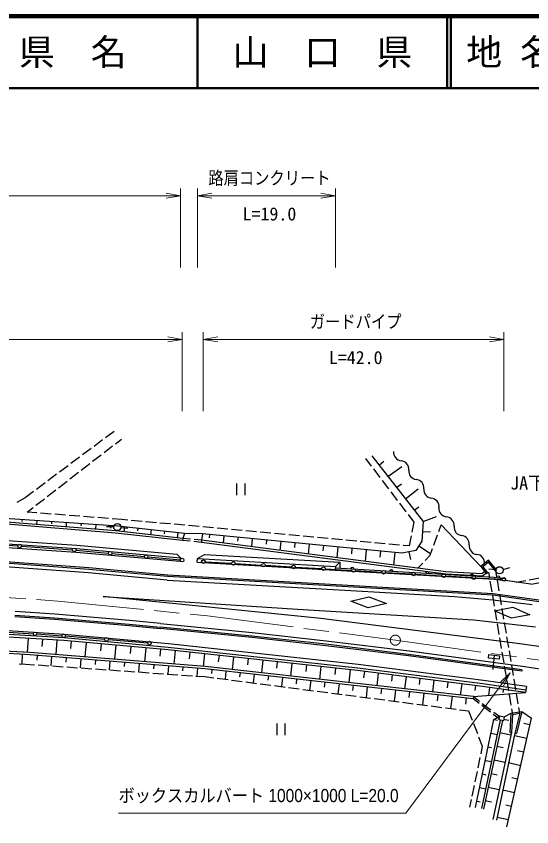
# Model space of a CAD drawing. Units: millimetres, scale not verified. Extents: x 40000 to 680000, y 20000 to 380000.
# Drawn here: x 307762 to 379506, y 267115 to 380000 of the extents above; entities that cross this region are included whole.
import ezdxf
from ezdxf.enums import TextEntityAlignment as Align

# ---------------------------------------------------------------- set-up
doc = ezdxf.new("R2010")
doc.units = ezdxf.units.MM
doc.header["$LTSCALE"] = 1000
doc.linetypes.add('CHAIN', pattern=[18.5, 12, -1.5, 3.5, -1.5])
for name, color, linetype, lineweight in [('M-BGD', 7, 'Continuous', 25), ('M-BMK', 2, 'CHAIN', 13), ('M-STR-HTXT', 7, 'Continuous', 13), ('M-STR-STRC', 7, 'Continuous', 25), ('M-TTL', 2, 'Continuous', 140), ('M-TTL-LINE', 7, 'Continuous', 50)]:
    doc.layers.add(name, color=color, linetype=linetype, lineweight=lineweight)
doc.layers.add('M-TTL-TXT', color=7, linetype='Continuous')
doc.styles.add('ＭＳ ゴシック', font='')
doc.styles.add('ＭＳ Ｐゴシック', font='')
doc.styles.get('ＭＳ ゴシック').set_extended_font_data('MS Gothic')
doc.styles.get('ＭＳ Ｐゴシック').set_extended_font_data('MS PGothic')

# ---------------------------------------------------------------- blocks, each defined once
blk = doc.blocks.new('open_arrow')
at = {"color": 0, "linetype": 'Continuous', "lineweight": -2}
blk.add_lwpolyline([(7.5, 1.25), (0, 0), (7.5, -1.25)], dxfattribs=at)

msp = doc.modelspace()

# ---------------------------------------------------------------- linework, layer by layer
at = {"layer": 'M-BGD'}
for p, q in [((321376, 322183), (320188, 321295)), ((319787, 320996), (318586, 320098)), ((321562, 320462), (322397, 321110)), ((318186, 319798), (316984, 318900)), ((319981, 319237), (321166, 320156)), ((316584, 318601), (315382, 317703)), ((318400, 318012), (319585, 318931)), ((356359, 318402), (357158, 317353)), ((357251, 318765), (364375, 309635)), ((314982, 317403), (313780, 316505)), ((316819, 316787), (318005, 317706)), ((358250, 317486), (358922, 318011)), ((359475, 315916), (361407, 317311)), ((313380, 316206), (312179, 315308)), ((315238, 315562), (316424, 316481)), ((357461, 316955), (358369, 315761)), ((311778, 315008), (310577, 314110)), ((313657, 314337), (314843, 315256)), ((358671, 315363), (359580, 314169)), ((312076, 313112), (313262, 314031)), ((338416, 314916), (338416, 313316)), ((339616, 313316), (339616, 314916)), ((360700, 314345), (361372, 314870)), ((361925, 312775), (363693, 314160)), ((308988, 312923), (307852, 312264)), ((310176, 313811), (308988, 312923)), ((310495, 311887), (311681, 312805)), ((359882, 313771), (360791, 312577)), ((309264, 310933), (310100, 311580)), ((361093, 312179), (362002, 310986)), ((363150, 311205), (363772, 311691)), ((310633, 310826), (309264, 310933)), ((312627, 310672), (311131, 310788)), ((314621, 310517), (313125, 310633)), ((316615, 310362), (315119, 310478)), ((362304, 310588), (363103, 309538)), ((321911, 308983), (305506, 310097)), ((321629, 308319), (305851, 309597)), ((308582, 309888), (308565, 309633)), ((310633, 309749), (310596, 309213)), ((312683, 309610), (312664, 309328)), ((314734, 309470), (314694, 308881)), ((316784, 309331), (316763, 309023)), ((318609, 310208), (317113, 310324)), ((320603, 310053), (319107, 310169)), ((322470, 309908), (321101, 310014)), ((323278, 309833), (322470, 309908)), ((325270, 309650), (323776, 309788)), ((327261, 309466), (325768, 309604)), ((329253, 309283), (327759, 309420)), ((363103, 309538), (362814, 308127)), ((364375, 309635), (364194, 306885)), ((364375, 309635), (366268, 310336)), ((321600, 308021), (305832, 309298)), ((318835, 309192), (318791, 308549)), ((321325, 308871), (320325, 308899)), ((320885, 309053), (320863, 308718)), ((330947, 307279), (321629, 308319)), ((331163, 307963), (321911, 308983)), ((322321, 308801), (323315, 308689)), ((322836, 308881), (322760, 308193)), ((324686, 308677), (324648, 308332)), ((326537, 308473), (326460, 307780)), ((328387, 308269), (328349, 307921)), ((331244, 309099), (329751, 309237)), ((333236, 308916), (331742, 309053)), ((335228, 308732), (333734, 308870)), ((337219, 308549), (335725, 308686)), ((339211, 308365), (337717, 308503)), ((341202, 308182), (339709, 308319)), ((364285, 308260), (365399, 308186)), ((366554, 308221), (366895, 309149)), ((366895, 309149), (372408, 303347)), ((301238, 307328), (316202, 306319)), ((330914, 306981), (321600, 308021)), ((330237, 308065), (330160, 307367)), ((330947, 307279), (330914, 306981)), ((331163, 307963), (330947, 307279)), ((332008, 307173), (330947, 307279)), ((333669, 307920), (331163, 307963)), ((333567, 307018), (332506, 307124)), ((333669, 307920), (333567, 307018)), ((361421, 305224), (333669, 307920)), ((334660, 307824), (334615, 307356)), ((336643, 307631), (336546, 306632)), ((338625, 307438), (338573, 306907)), ((340607, 307246), (340498, 306120)), ((343194, 307998), (341700, 308136)), ((342590, 307053), (342532, 306458)), ((345185, 307814), (343692, 307952)), ((347177, 307631), (345683, 307769)), ((349168, 307447), (347675, 307585)), ((351160, 307264), (349666, 307401)), ((353152, 307080), (351658, 307218)), ((362713, 307637), (362424, 306226)), ((365862, 306344), (366381, 307752)), ((301184, 306379), (316127, 305372)), ((301213, 306879), (316166, 305870)), ((316202, 306319), (330108, 305081)), ((331979, 306875), (330918, 306981)), ((333537, 306719), (332476, 306825)), ((333567, 307018), (333528, 306720)), ((367526, 302314), (333528, 306720)), ((367554, 302613), (333567, 307018)), ((344572, 306861), (344450, 305607)), ((346554, 306668), (346490, 306010)), ((348537, 306476), (348402, 305095)), ((350519, 306283), (350449, 305561)), ((352501, 306090), (352355, 304583)), ((355143, 306897), (353650, 307034)), ((357135, 306713), (355641, 306851)), ((359126, 306530), (357633, 306667)), ((361118, 306346), (359624, 306484)), ((362424, 306226), (361616, 306300)), ((364194, 306885), (363367, 305603)), ((363780, 306244), (365432, 305177)), ((316127, 305372), (330597, 304084)), ((316166, 305870), (330642, 304582)), ((330642, 304582), (330108, 305081)), ((332993, 304465), (333977, 305055)), ((333977, 305055), (352798, 303946)), ((354483, 305898), (354407, 305112)), ((356466, 305705), (356307, 304071)), ((358448, 305513), (358365, 304663)), ((360430, 305320), (360259, 303558)), ((363367, 305603), (361421, 305224)), ((362394, 305413), (362607, 304320)), ((364675, 304216), (365348, 304947)), ((365348, 304947), (365689, 305875)), ((317849, 302957), (305607, 303859)), ((317866, 303157), (305620, 304058)), ((330597, 304084), (330642, 304582)), ((332965, 303966), (332993, 304465)), ((332965, 303966), (352145, 302859)), ((332993, 304465), (352174, 303359)), ((352174, 303359), (352798, 303946)), ((352798, 303946), (352792, 303123)), ((363663, 303117), (364336, 303848)), ((373500, 304246), (372411, 303346)), ((373471, 303963), (372691, 303318)), ((374445, 302760), (373471, 303963)), ((374600, 302886), (373500, 304246)), ((328833, 301956), (317849, 302957)), ((328851, 302155), (317866, 303157)), ((352174, 303359), (352145, 302859)), ((352145, 302859), (374254, 301600)), ((352162, 303159), (374282, 301899)), ((372552, 302344), (367554, 302613)), ((372411, 303346), (373206, 302363)), ((373127, 302779), (372552, 302344)), ((373315, 302545), (372646, 302039)), ((372691, 303318), (373361, 302489)), ((373472, 302589), (373605, 301803)), ((374523, 302892), (373529, 303004)), ((374600, 302886), (374445, 302760)), ((374458, 302756), (374592, 301966)), ((375504, 302961), (376472, 303211)), ((374090, 299375), (328839, 301956)), ((374110, 299575), (328851, 302155)), ((372646, 302039), (367526, 302314)), ((373206, 302363), (373361, 302489)), ((374254, 301600), (375805, 301403)), ((374282, 301899), (375843, 301700)), ((374675, 301473), (374924, 299994)), ((375843, 301700), (375805, 301403)), ((379380, 300900), (375805, 301403)), ((377338, 301187), (378656, 301428)), ((379148, 301518), (380624, 301788)), ((373688, 301310), (373938, 299831)), ((379380, 300900), (380727, 301146)), ((374021, 299338), (374270, 297858)), ((396095, 296244), (374090, 299375)), ((396121, 296442), (374110, 299575)), ((375007, 299501), (375257, 298022)), ((374353, 297365), (374603, 295886)), ((375340, 297529), (375589, 296050)), ((307558, 296389), (313095, 296008)), ((307571, 296589), (313110, 296207)), ((313095, 296008), (323473, 295133)), ((313110, 296207), (323492, 295332)), ((314453, 293907), (302514, 294649)), ((323473, 295133), (327777, 294712)), ((323492, 295332), (327796, 294912)), ((340528, 293468), (327777, 294712)), ((340549, 293667), (327796, 294912)), ((374686, 295393), (374935, 293914)), ((375673, 295557), (375922, 294077)), ((314388, 293059), (302467, 293800)), ((314415, 293408), (302486, 294149)), ((328968, 292597), (314453, 293907)), ((350854, 292526), (340549, 293667)), ((376005, 293584), (376255, 292105)), ((309421, 293368), (309299, 291397)), ((311408, 293245), (311346, 292246)), ((313395, 293121), (313269, 291090)), ((328884, 291752), (314388, 293059)), ((328918, 292100), (314415, 293408)), ((315424, 292966), (315332, 291949)), ((317495, 292779), (317313, 290767)), ((319565, 292592), (319476, 291597)), ((321636, 292405), (321458, 290437)), ((355344, 289717), (328968, 292597)), ((350831, 292327), (340528, 293468)), ((362357, 291122), (350854, 292526)), ((375019, 293421), (375268, 291942)), ((309648, 291078), (297135, 291747)), ((309668, 291377), (297144, 292047)), ((334034, 289433), (309668, 291377)), ((323707, 292219), (323619, 291245)), ((325778, 292032), (325604, 290106)), ((327848, 291845), (327762, 290893)), ((355244, 288872), (328884, 291752)), ((355285, 289220), (328918, 292100)), ((329898, 291641), (329694, 289780)), ((331925, 291419), (331827, 290518)), ((362332, 290923), (350831, 292327)), ((375351, 291449), (375601, 289970)), ((376338, 291612), (376587, 290133)), ((308606, 291134), (308535, 289809)), ((334006, 289135), (309648, 291078)), ((310663, 290997), (310610, 290335)), ((312693, 290835), (312589, 289531)), ((314723, 290673), (314672, 290031)), ((316753, 290511), (316652, 289245)), ((318782, 290349), (318733, 289726)), ((320812, 290187), (320714, 288959)), ((333953, 291198), (333763, 289455)), ((335981, 290976), (335886, 290106)), ((338008, 290755), (337818, 289009)), ((340036, 290533), (339940, 289657)), ((342064, 290312), (341872, 288553)), ((378102, 288776), (362332, 290923)), ((378129, 288974), (362357, 291122)), ((373490, 290598), (373543, 291095)), ((374982, 290440), (373490, 290598)), ((373543, 291095), (375034, 290937)), ((374289, 291016), (374077, 289027)), ((375034, 290937), (374982, 290440)), ((308172, 289829), (309076, 289778)), ((309076, 289778), (310325, 289690)), ((310824, 289655), (312320, 289550)), ((312819, 289515), (314315, 289409)), ((314814, 289374), (316310, 289269)), ((316809, 289234), (318305, 289129)), ((318804, 289094), (320300, 288988)), ((322842, 290025), (322794, 289421)), ((324872, 289863), (324777, 288673)), ((326902, 289702), (326855, 289116)), ((328931, 289540), (328839, 288388)), ((330961, 289378), (330916, 288811)), ((332991, 289216), (332902, 288102)), ((371353, 284940), (334006, 289135)), ((371387, 285238), (334034, 289433)), ((334989, 289024), (334926, 288469)), ((344091, 290091), (343995, 289208)), ((346119, 289869), (345926, 288098)), ((348147, 289648), (348050, 288759)), ((350174, 289426), (349980, 287643)), ((352202, 289205), (352104, 288310)), ((372703, 287001), (355285, 289220)), ((372770, 287497), (355344, 289717)), ((375684, 289477), (375933, 287998)), ((376670, 289640), (376920, 288161)), ((320799, 288953), (322295, 288848)), ((322794, 288813), (324290, 288708)), ((324789, 288673), (326285, 288567)), ((326784, 288532), (328280, 288427)), ((328779, 288392), (330275, 288287)), ((330774, 288251), (332271, 288146)), ((332769, 288111), (334018, 288023)), ((334018, 288023), (335251, 287863)), ((336954, 288804), (336826, 287659)), ((338920, 288583), (338854, 287994)), ((340886, 288362), (340749, 287150)), ((342851, 288141), (342781, 287518)), ((344817, 287921), (344673, 286641)), ((354230, 288983), (354034, 287187)), ((372657, 286654), (355244, 288872)), ((356211, 288749), (356098, 287859)), ((358146, 288503), (357923, 286751)), ((360081, 288256), (359971, 287395)), ((362015, 288010), (361799, 286315)), ((378129, 288974), (378102, 288776)), ((335747, 287799), (337235, 287606)), ((337731, 287541), (339218, 287348)), ((339714, 287284), (341202, 287091)), ((341697, 287027), (343185, 286834)), ((343681, 286769), (345168, 286576)), ((346783, 287700), (346709, 287043)), ((348748, 287479), (348597, 286132)), ((350714, 287258), (350636, 286568)), ((352680, 287038), (352521, 285622)), ((354645, 286817), (354564, 286092)), ((363950, 287763), (363844, 286930)), ((365885, 287517), (365676, 285880)), ((367820, 287271), (367717, 286466)), ((369754, 287024), (369553, 285444)), ((371689, 286778), (371600, 286077)), ((378685, 286146), (372703, 287001)), ((378755, 286641), (372770, 287497)), ((376016, 287505), (376266, 286026)), ((377003, 287668), (377252, 286189)), ((345664, 286512), (347152, 286319)), ((347648, 286255), (349135, 286062)), ((349631, 285997), (351118, 285804)), ((351614, 285740), (353102, 285547)), ((356611, 286596), (356444, 285113)), ((358576, 286375), (358491, 285617)), ((360542, 286154), (360368, 284604)), ((362508, 285934), (362419, 285142)), ((364473, 285713), (364292, 284095)), ((371387, 285238), (378635, 285800)), ((378635, 285800), (372657, 286654)), ((373624, 286531), (373480, 285400)), ((375557, 286270), (375499, 285819)), ((377335, 285696), (377585, 284217)), ((378685, 286146), (378635, 285800)), ((378755, 286641), (378685, 286146)), ((353598, 285483), (355085, 285290)), ((355581, 285225), (357069, 285032)), ((357564, 284968), (359052, 284775)), ((359548, 284711), (361035, 284518)), ((366439, 285492), (366346, 284666)), ((368405, 285271), (368215, 283586)), ((370370, 285051), (370274, 284191)), ((371387, 285238), (371353, 284940)), ((372176, 284302), (371353, 284940)), ((371387, 285238), (372220, 284605)), ((376349, 285532), (376598, 284053)), ((361531, 284453), (363019, 284260)), ((363515, 284196), (365002, 284003)), ((365498, 283939), (366985, 283746)), ((367481, 283681), (368969, 283488)), ((369465, 283424), (370698, 283264)), ((373757, 283076), (372571, 283996)), ((372618, 284302), (373812, 283394)), ((376681, 283560), (376814, 282774)), ((377668, 283724), (377801, 282934)), ((370698, 283264), (371203, 281974)), ((374975, 282132), (374152, 282770)), ((374210, 283091), (375043, 282457)), ((374229, 282066), (375068, 282574)), ((374950, 282015), (375068, 282574)), ((375068, 282574), (375666, 282449)), ((375666, 282449), (375548, 281890)), ((375666, 282449), (376631, 282947)), ((376040, 267115), (379459, 282247)), ((376478, 280246), (376631, 282947)), ((376631, 282947), (378108, 283186)), ((376822, 282775), (376677, 280235)), ((376822, 282775), (377844, 282941)), ((377844, 282941), (377166, 280131)), ((378108, 283186), (377361, 280084)), ((378108, 283186), (379459, 282247)), ((344010, 281496), (344010, 279896)), ((345210, 279896), (345210, 281496)), ((371385, 281508), (371931, 280111)), ((371695, 269804), (374229, 282066)), ((375118, 281980), (372500, 269650)), ((375411, 281919), (372793, 269588)), ((374229, 282066), (374726, 281961)), ((375548, 281890), (374950, 282015)), ((375594, 282108), (376310, 281956)), ((379245, 281302), (378393, 281494)), ((373836, 280167), (374694, 279985)), ((376677, 280235), (374096, 268127)), ((377166, 280131), (374585, 268023)), ((375055, 280240), (376608, 279910)), ((376478, 280246), (376677, 280235)), ((377166, 280131), (377361, 280084)), ((372113, 279646), (372618, 278356)), ((378818, 279410), (377096, 279799)), ((372618, 278356), (372396, 277276)), ((373444, 278268), (373920, 278167)), ((374652, 278343), (375504, 278162)), ((378391, 277519), (377541, 277711)), ((372295, 276786), (371992, 275317)), ((373051, 276369), (373889, 276191)), ((374249, 276446), (375799, 276117)), ((377963, 275627), (376287, 276006)), ((371891, 274828), (371589, 273358)), ((372659, 274470), (373115, 274373)), ((373847, 274549), (374701, 274367)), ((377536, 273736), (376709, 273922)), ((371488, 272869), (371186, 271399)), ((372267, 272571), (373083, 272397)), ((373444, 272652), (374991, 272323)), ((377108, 271844), (375478, 272212)), ((371085, 270910), (370862, 269830)), ((371874, 270672), (372309, 270579)), ((373041, 270755), (373893, 270574)), ((376681, 269952), (375877, 270134)), ((376254, 268061), (374669, 268419))]:
    msp.add_line(p, q, dxfattribs=at)
for centre in [(321824, 308857), (375020, 302836)]:
    msp.add_circle(centre, 500, dxfattribs=at)
for centre, radius, start, end in [((361451, 319263), 1177, 173.54479, 264.26701), ((361216, 316921), 1177, 353.54479, 84.26701), ((363555, 316657), 1177, 173.54479, 264.26701), ((363320, 314314), 1177, 353.54479, 84.26701), ((365659, 314050), 1177, 173.54479, 264.26701), ((365424, 311707), 1177, 353.54479, 84.26701), ((367763, 311443), 1177, 173.54479, 264.26701), ((367528, 309100), 1177, 353.54479, 84.26701), ((369867, 308836), 1177, 173.54479, 264.26701), ((369632, 306494), 1177, 353.54479, 84.26701), ((371971, 306229), 1177, 173.54479, 264.26701), ((371736, 303887), 1177, 353.54479, 84.26701), ((354528, 302968), 256, 9.4199, 164.05913), ((359934, 302660), 256, 9.4199, 164.05913), ((364941, 302375), 256, 9.4199, 164.05913), ((371197, 302018), 256, 9.4199, 164.05913), ((374844, 301771), 256, 5.43911, 160.07834)]:
    msp.add_arc(centre, radius, start, end, dxfattribs=at)
at = {"layer": 'M-BMK'}
for points in [[(261065, 300618), (274016, 300741), (292119, 300053), (313536, 298541), (334392, 296480), (360522, 293104)], [(360522, 293104), (388671, 289200), (416223, 285433), (459774, 279500)]]:
    msp.add_lwpolyline(points, dxfattribs=at)
msp.add_circle((360522, 293104), 700, dxfattribs=at)
at = {"layer": 'M-STR-HTXT'}
for p, q in [((330642, 345000), (330642, 356000)), ((332993, 345000), (332993, 356000)), ((352174, 345000), (352174, 356000)), ((247232, 355000), (330642, 355000)), ((332993, 355000), (352174, 355000)), ((330841, 325000), (330841, 336000)), ((333800, 325000), (333800, 336000)), ((375621, 325000), (375621, 336000)), ((249540, 335000), (330841, 335000)), ((333800, 335000), (375621, 335000))]:
    msp.add_line(p, q, dxfattribs=at)
msp.add_lwpolyline([(376503, 288552), (362000, 269000), (322000, 269000)], dxfattribs=at)
at = {"layer": 'M-STR-STRC'}
for p, q in [((300891, 306728), (307980, 306231)), ((308479, 306196), (315567, 305699)), ((316066, 305658), (320580, 305231)), ((321078, 305184), (325593, 304757)), ((326091, 304710), (330605, 304283)), ((334050, 304028), (337733, 303810)), ((338232, 303781), (341915, 303564)), ((317808, 302459), (305575, 303360)), ((342414, 303534), (346097, 303317)), ((346596, 303288), (350279, 303070)), ((350778, 303041), (354461, 302824)), ((354960, 302794), (358643, 302577)), ((359143, 302548), (362826, 302330)), ((328787, 301458), (317808, 302459)), ((328787, 301458), (352719, 300113)), ((363325, 302301), (367008, 302084)), ((367507, 302054), (371190, 301837)), ((371689, 301807), (375372, 301590)), ((350139, 296144), (319871, 299205)), ((319871, 299205), (346894, 297414)), ((352719, 300113), (368769, 299179)), ((368769, 299179), (374095, 298734)), ((354317, 298514), (356848, 299138)), ((356754, 297624), (354317, 298514)), ((359285, 298211), (356754, 297624)), ((356848, 299138), (359285, 298211)), ((374095, 298734), (379553, 298091)), ((313144, 296706), (307602, 297088)), ((346894, 297414), (371455, 295952)), ((374305, 297205), (376867, 297684)), ((376687, 296179), (374305, 297205)), ((376867, 297684), (379247, 296621)), ((323538, 295830), (313144, 296706)), ((327845, 295409), (323538, 295830)), ((377129, 292698), (350139, 296144)), ((371455, 295952), (380043, 294980)), ((379247, 296621), (376687, 296179)), ((327845, 295409), (340601, 294164)), ((306625, 294236), (310122, 293999)), ((310621, 293966), (314118, 293729)), ((314617, 293691), (320088, 293230)), ((340601, 294164), (350912, 293022)), ((320586, 293188), (326057, 292726)), ((350912, 293022), (362421, 291617)), ((405809, 288527), (377129, 292698)), ((362421, 291617), (378196, 289470)), ((378196, 289470), (389012, 287903))]:
    msp.add_line(p, q, dxfattribs=at)
for centre in [(308229, 306213), (315817, 305681), (320829, 305207), (325842, 304733), (330854, 304259), (333800, 304042), (337982, 303796), (342165, 303549), (346347, 303302), (350529, 303056), (354711, 302809), (358893, 302562), (363075, 302316), (367257, 302069), (371439, 301822), (375621, 301575), (310371, 293983), (314368, 293712), (320337, 293209), (326306, 292705)]:
    msp.add_circle(centre, 250, dxfattribs=at)
at = {"layer": 'M-TTL'}
msp.add_line((680000, 380000), (40000, 380000), dxfattribs=at)
at = {"layer": 'M-TTL-LINE'}
for p, q in [((333000, 380000), (333000, 370000)), ((367750, 380000), (367750, 370000)), ((368250, 380000), (368250, 370000)), ((40000, 370000), (680000, 370000))]:
    msp.add_line(p, q, dxfattribs=at)

# ---------------------------------------------------------------- block references
at = {"layer": 'M-STR-HTXT', "xscale": 267, "yscale": 267}
for p, rotation in [((330642, 355000), 180), ((352174, 355000), 180), ((330841, 335000), 180), ((375621, 335000), 180), ((376503, 288552), 233.4)]:
    msp.add_blockref('open_arrow', p, dxfattribs=dict(at, rotation=rotation))
for p in [(332993, 355000), (333800, 335000)]:
    msp.add_blockref('open_arrow', p, dxfattribs=at)

# ---------------------------------------------------------------- texts
at = {"layer": 'M-BGD', "style": 'ＭＳ ゴシック'}
msp.add_text('JA下関ライスセンター', height=1833, dxfattribs=at).set_placement((389000, 315000), align=Align.MIDDLE_CENTER)
at = {"layer": 'M-STR-HTXT', "style": 'ＭＳ Ｐゴシック', "width": 0.85}
for s, p in [('路肩コンクリート', (343000, 356000)), ('ガードパイプ', (355000, 336000))]:
    msp.add_text(s, height=1833, dxfattribs=at).set_placement(p, align=Align.BOTTOM_CENTER)
at = {"layer": 'M-STR-HTXT', "style": 'ＭＳ ゴシック'}
for s, p in [('L=19.0', (343000, 351000)), ('L=42.0', (355000, 331000))]:
    msp.add_text(s, height=1833, dxfattribs=at).set_placement(p, align=Align.BOTTOM_CENTER)
at = {"layer": 'M-STR-HTXT', "style": 'ＭＳ Ｐゴシック', "width": 0.9}
msp.add_text('ボックスカルバート 1000×1000 L=20.0', height=1833, dxfattribs=at).set_placement((322000, 270000), align=Align.BOTTOM_LEFT)
at = {"layer": 'M-TTL-TXT', "style": 'ＭＳ ゴシック'}
for s, p in [('県\u3000名', (315625, 375000)), ('山\u3000口\u3000県', (350375, 375000))]:
    msp.add_text(s, height=3666, dxfattribs=at).set_placement(p, align=Align.MIDDLE_CENTER)
msp.add_text('地 名', height=3666, dxfattribs=at).set_placement((370380, 375000), align=Align.MIDDLE_LEFT)

doc.saveas('drawing.dxf')
